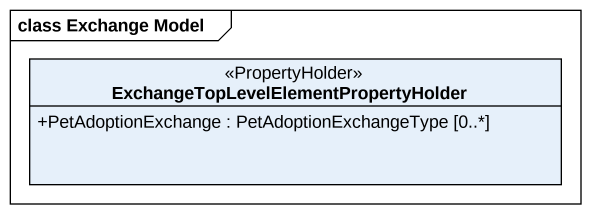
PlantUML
@startuml
mainframe class Exchange Model
hide circle
hide empty members
skinparam classAttributeIconSize 0
class "ExchangeTopLevelElementPropertyHolder" as ExchangeTopLevelElementPrope <<PropertyHolder>> {
  +PetAdoptionExchange : PetAdoptionExchangeType [0..*]
}
@enduml
